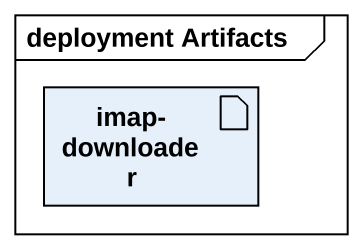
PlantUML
@startuml
mainframe deployment Artifacts
artifact "imap-downloader" as imap_downloader
@enduml
